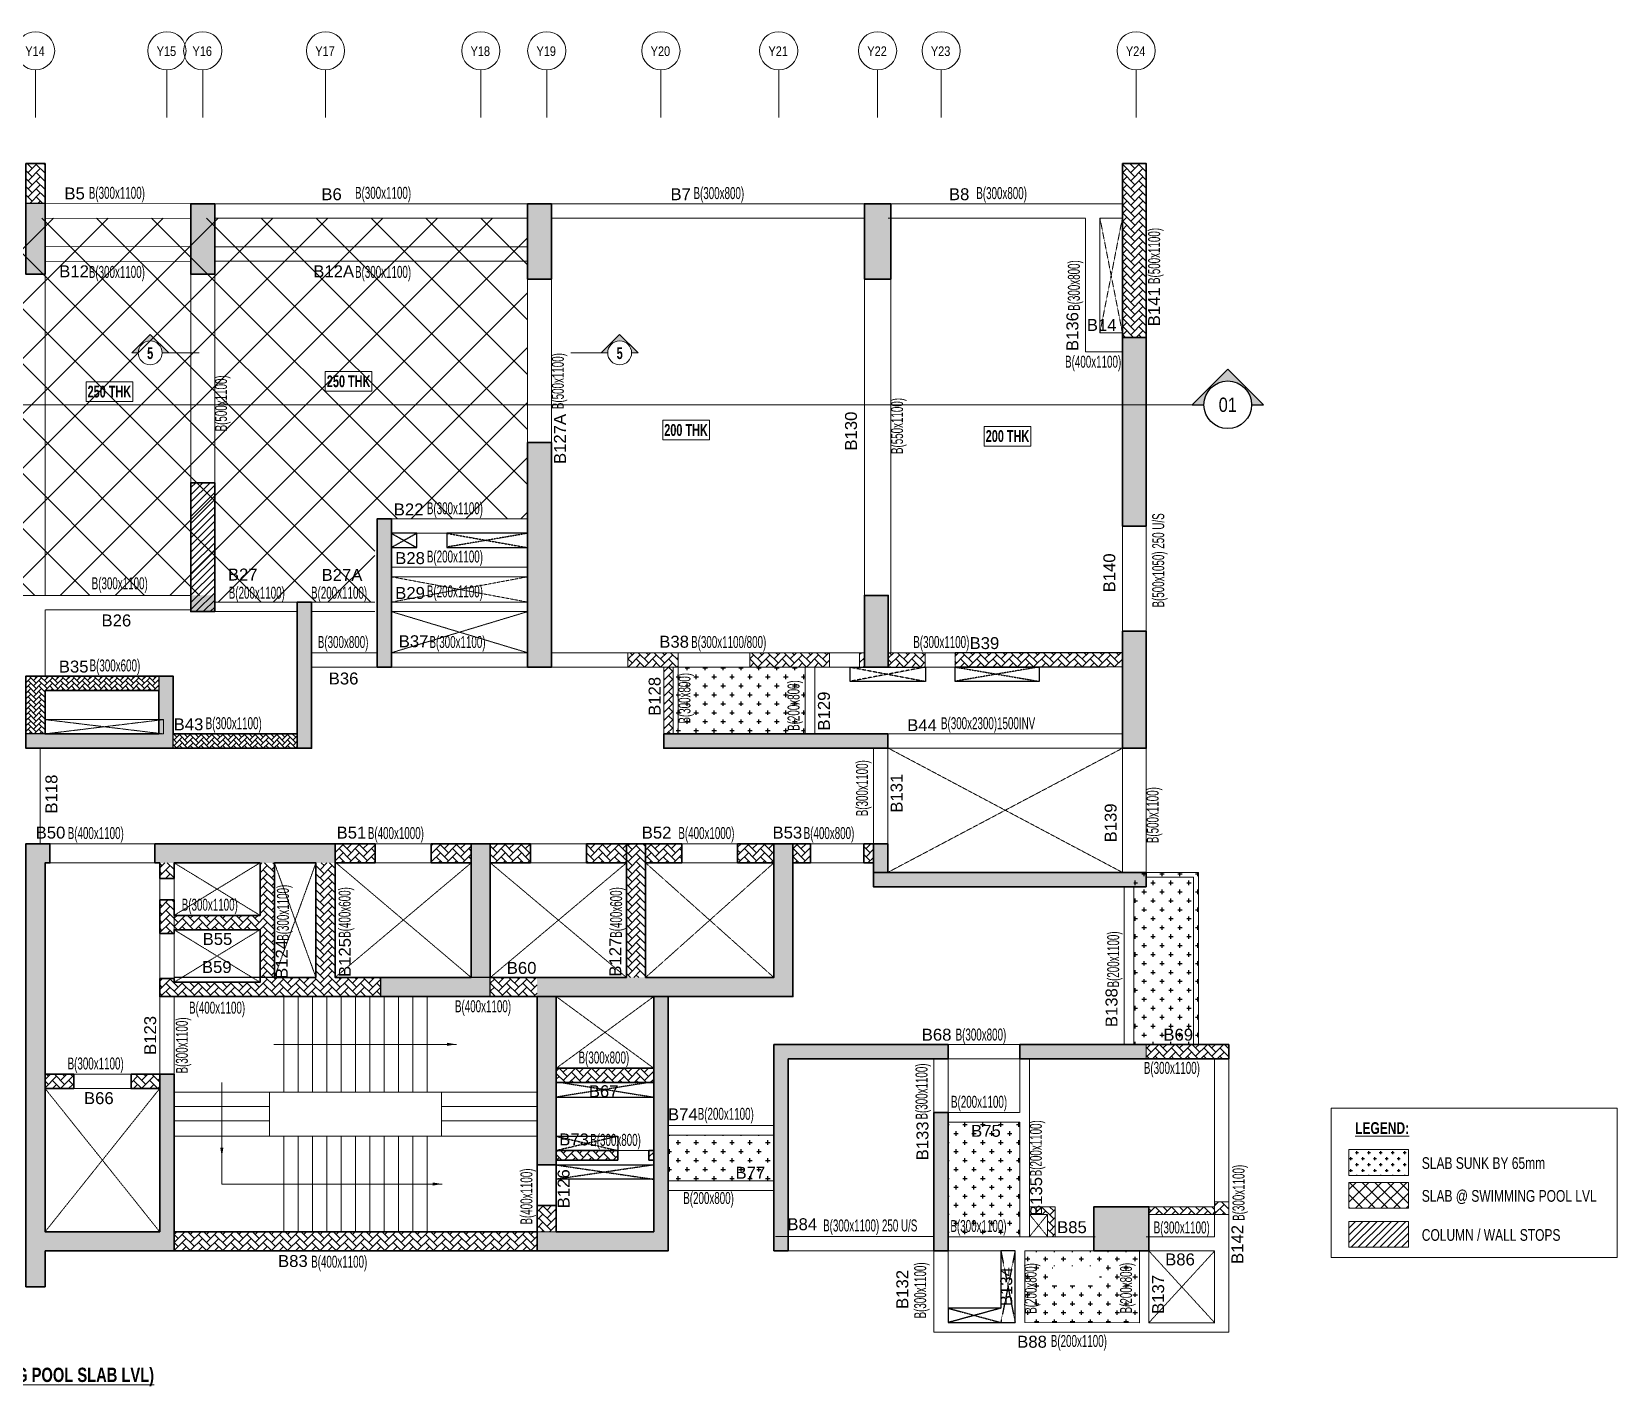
# Model space of a CAD drawing. Header units: millimetres. Extents: x 3162 to 70697, y 4008 to 33341.
# Drawn here: x 37508 to 70697, y 4978 to 33341 of the extents above; entities that cross this region are included whole.
import ezdxf
from ezdxf.enums import TextEntityAlignment as Align

# ---------------------------------------------------------------- set-up
doc = ezdxf.new("R2010")
doc.units = ezdxf.units.MM
for name, pattern in [('ACAD_ISO04W100', [30, 24, -3, 0, -3]), ('Grid Line', [2222.5, 1270, -317.5, 317.5, -317.5]), ('HIDDEN', [0.375, 0.25, -0.125])]:
    doc.linetypes.add(name, pattern=pattern)
for name, color, linetype, lineweight in [('A-ANNO-DIMS', 8, 'Continuous', 15), ('A-ANNO-TAGS-SECT', 4, 'ACAD_ISO04W100', 25), ('A-DETL-MISC', 35, 'Continuous', 15), ('A-FLOR-IDEN', 11, 'Continuous', 9), ('A-GRIDS', 8, 'Continuous', 9), ('A-HIDD-ABVE', 8, 'HIDDEN', 20), ('G-ANNO-SYMB', 1, 'Continuous', 9), ('G-ANNO-TEXT', 231, 'Continuous', 9), ('S-BEAM', 7, 'Continuous', 18), ('S-BEAM-IDEN', 2, 'Continuous', 9), ('S-COL HATCH', 9, 'Continuous', 0), ('S-COLS', 5, 'Continuous', 35), ('S-GRIDS', 8, 'Continuous', 9), ('S-WALL', 4, 'Continuous', 18)]:
    doc.layers.add(name, color=color, linetype=linetype, lineweight=lineweight)
for name, color, linetype in [('Beam Nos', 7, 'Continuous'), ('CUTOUT', 4, 'Continuous'), ('SECTION LINE', 4, 'Continuous'), ('SUNK SLAB', 8, 'Continuous')]:
    doc.layers.add(name, color=color, linetype=linetype)
doc.styles.add('Arial Narrow', font='ARIALN.TTF', dxfattribs={"height": 400})
doc.styles.add('Dim.s & Anno.(Misc.)', font='ARIALN.TTF')
doc.styles.add('SC-BBS1', font='SansSerif')
doc.styles.add('Swis721 LtCn BT', font='swisscl.ttf', dxfattribs={"width": 0.9, "height": 233.355162})
doc.styles.add('Swis721 LtCn BT_2', font='swisscl.ttf', dxfattribs={"height": 244.992296})
doc.styles.add('Swis721 LtCn BT_B', font='', dxfattribs={"width": 0.9, "height": 246.918336})
doc.styles.get('Swis721 LtCn BT_B').set_extended_font_data('Swis721 LtCn BT', bold=True)
doc.dimstyles.new('A-GFC-100', dxfattribs={"dimscale": 100, "dimtxt": 1.75, "dimasz": 1.5, "dimexe": 1.5, "dimexo": 0, "dimgap": 1, "dimtad": 1, "dimdsep": 46, "dimtxsty": 'Dim.s & Anno.(Misc.)', "dimblk": 'ARCHTICK', "dimcen": 0, "dimdle": 1.5, "dimclrd": 256, "dimclre": 8, "dimclrt": 6, "dimazin": 2, "dimtfac": 1, "dimtix": 1, "dimtmove": 2, "dimatfit": 3, "dimfxl": 1, "dimtolj": 1, "dimlwd": -1, "dimlwe": 9, "dimarcsym": 0})
pattern_1 = [(45, (-31786783.6, 20742622.35), (0, 169.7056275), [360, -120]), (135, (-31786698.75, 20742707.2), (1e-14, 169.7056275), [360, -120])]
pattern_2 = [(45, (-31786783.6, 20742622.35), (0, 113.13708499), [240, -80]), (135, (-31786727.03, 20742678.92), (9e-15, 113.13708499), [240, -80])]
pattern_3 = [(0, (-31346441.68, 21124269.67), (187.5, 187.5), [93.75, -281.25]), (90, (-31346394.8, 21124222.8), (-187.5, 187.5), [93.75, -281.25])]
pattern_4 = [(45, (-31603274.1, 20759694.15), (0, 169.7056275), [360, -120]), (135, (-31603189.25, 20759779), (1e-14, 169.7056275), [360, -120])]

# ---------------------------------------------------------------- blocks, each defined once
blk = doc.blocks.new('_ARCHTICK')
at = {"color": 0, "linetype": 'ByBlock', "const_width": 0.15}
blk.add_lwpolyline([(-0.5, -0.5), (0.5, 0.5)], dxfattribs=at)
blk = doc.blocks.new('Detail View - M_Section Head - Structural Type 1-785420-STILT FLOOR FRAMING PLAN')
at = {"layer": 'G-ANNO-SYMB'}
h = blk.add_hatch(color=9, dxfattribs=at)
edge = h.paths.add_edge_path(flags=0)
edge.add_line((-8.5, 0), (-9.86, 0))
edge.add_line((-9.86, 0), (-5.99, 3.87))
edge.add_line((-5.99, 3.87), (-2.12, 0))
edge.add_line((-2.12, 0), (-3.5, 0))
edge.add_arc((-6, 0), 2.5, 360, 540)
for p, q in [((-5.99, 3.87), (-9.86, 0)), ((-5.99, 3.87), (-2.12, 0)), ((-8.5, 0), (-9.86, 0)), ((-3.5, 0), (-2.12, 0))]:
    blk.add_line(p, q, dxfattribs=at)
at = {"layer": 'G-ANNO-SYMB', "color": 5}
for p, q in [((-5.99, 3.87), (-9.86, 0)), ((-2.12, 0), (-5.99, 3.87)), ((-9.86, 0), (-8.5, 0)), ((-3.5, 0), (4.24, 0)), ((-3.5, 0), (-2.12, 0))]:
    blk.add_line(p, q, dxfattribs=at)
at = {"layer": 'G-ANNO-SYMB'}
blk.add_arc((-6, 0), 2.5, 360, 180, dxfattribs=at)
at = {"layer": 'G-ANNO-SYMB', "color": 5}
for start, end in [(360, 180), (180, 360)]:
    blk.add_arc((-6, 0), 2.5, start, end, dxfattribs=at)
blk = doc.blocks.new('*U11')
blk.add_hatch(color=256).paths.add_polyline_path([(5, 0), (7.5, 0), (0, 7.5), (-7.5, 0), (-5, 0, -0.414214), (0, 5, -0.414214)])
at = {"lineweight": 20, "ltscale": 50}
blk.add_line((-5, 0), (-397.5, 0), dxfattribs=at)
at = {"linetype": 'Continuous'}
blk.add_lwpolyline([(5, 0), (7.5, 0), (0, 7.5), (-7.5, 0), (-5, 0)], dxfattribs=at)
blk.add_circle((0, 0), 5, dxfattribs=at)
at = {"color": 7, "style": 'Dim.s & Anno.(Misc.)'}
blk.add_attdef('SECTION-LETTER', text='', height=3, dxfattribs=at).set_placement((0, 0), align=Align.MIDDLE_CENTER)
blk = doc.blocks.new('Grid - Type 1 Structural-6743905-11TH FLOOR LVL')
at = {"layer": 'A-GRIDS'}
blk.add_circle((0, 0), 4, dxfattribs=at)
blk = doc.blocks.new('A$Cf2260b48')
at = {"layer": 'S-GRIDS', "linetype": 'Grid Line'}
for p, q in [((22055, 18003), (22055, 19003)), ((24805, 18003), (24805, 19003)), ((25555, 18003), (25555, 19003)), ((28125, 18003), (28125, 19003)), ((31375, 18003), (31375, 19003)), ((32755, 18003), (32755, 19003)), ((35145, 18003), (35145, 19003)), ((37610, 18003), (37610, 19003)), ((39680, 18003), (39680, 19003)), ((41010, 18003), (41010, 19003)), ((45092, 18003), (45092, 19003))]:
    blk.add_line(p, q, dxfattribs=at)
at = {"layer": 'A-GRIDS', "xscale": 99.99999999999991, "yscale": 99.99999999999991, "zscale": 99.99999999999991}
for p in [(22055, 19403), (24805, 19403), (25555, 19403), (28125, 19403), (31375, 19403), (32755, 19403), (35145, 19403), (37610, 19403), (39680, 19403), (41010, 19403), (45092, 19403)]:
    blk.add_blockref('Grid - Type 1 Structural-6743905-11TH FLOOR LVL', p, dxfattribs=at)
at = {"layer": 'A-GRIDS', "lineweight": 18, "char_height": 200, "width": 513.08, "attachment_point": 1, "style": 'Arial Narrow'}
for s, insert in [('Y14', (21840, 19495)), ('Y15', (24590, 19495)), ('Y16', (25340, 19495)), ('Y17', (27910, 19495)), ('Y18', (31160, 19495)), ('Y19', (32540, 19495)), ('Y20', (34930, 19495)), ('Y21', (37395, 19495)), ('Y22', (39465, 19495)), ('Y23', (40795, 19495)), ('Y24', (44877, 19495))]:
    blk.add_mtext(s, dxfattribs=dict(at, insert=insert))
blk = doc.blocks.new('A$Cfa8a0a46')
at = {"layer": 'CUTOUT', "color": 8, "linetype": 'HIDDEN'}
for p, q in [((34180, 3100), (34710, 2800)), ((34710, 3100), (34180, 2800)), ((35340, 3100), (37030, 2800)), ((37030, 3100), (35340, 2811)), ((43780, 300), (45360, 0)), ((43780, 300), (45360, 0)), ((45360, 300), (43780, 0)), ((47725, 300), (45970, 1)), ((45980, 300), (47735, 1)), ((39529, -8405), (37630, -8705)), ((39529, -8405), (37630, -8705)), ((37771, -8405), (39670, -8705)), ((37771, -8405), (39670, -8705)), ((37630, -9525), (38920, -9825)), ((38920, -9525), (37630, -9825)), ((37630, -9525), (38920, -9825)), ((38920, -9525), (37630, -9825)), ((39670, -10125), (37630, -10425)), ((37630, -10125), (39670, -10425)), ((39670, -10125), (37630, -10425)), ((37630, -10125), (39670, -10425)), ((46934, -11925), (47234, -13425)), ((47234, -11925), (46934, -13425)), ((46934, -13125), (45834, -13425)), ((45834, -13125), (46934, -13425))]:
    blk.add_line(p, q, dxfattribs=at)
at = {"layer": 'CUTOUT'}
for points in [[(34710, 3100), (34180, 3100), (34180, 2800), (34710, 2800)], [(37030, 3100), (35340, 3100), (35340, 2800), (37030, 2800)], [(45360, 0), (43780, 0), (43780, 300), (45360, 300)], [(47740, 0), (45980, 0), (45980, 300), (47740, 300)], [(37630, -8705), (39670, -8705), (39670, -8405), (37630, -8405)], [(37630, -9525), (38920, -9525), (38920, -9825), (37630, -9825)], [(37630, -10125), (39670, -10125), (39670, -10425), (37630, -10425)]]:
    blk.add_lwpolyline(points, close=True, dxfattribs=at)
blk.add_lwpolyline([(47234, -11925), (46934, -11925), (46934, -13125), (45834, -13125), (45834, -13425), (47234, -13425), (47234, -11925)], dxfattribs=at)
at = {"layer": 'S-BEAM'}
blk.add_line((39669, -10125), (37630, -10125), dxfattribs=at)

msp = doc.modelspace()

# ---------------------------------------------------------------- hatches: boundary and pattern name
at = {"layer": 'S-COL HATCH'}
h = msp.add_hatch(dxfattribs=at)
h.set_pattern_fill('AR-HBONE', color=256, scale=30)
h.set_pattern_definition(pattern_1)
h.paths.add_polyline_path([(37388, 30578), (37788, 30578), (37788, 29744), (37788, 29744), (37388, 29744)])
h = msp.add_hatch(dxfattribs=at)
h.set_pattern_fill('AR-HBONE', color=256, scale=30)
h.set_pattern_definition(pattern_1)
h.paths.add_polyline_path([(60838, 30578), (60338, 30578), (60338, 26939), (60838, 26939)])
at = {"layer": 'S-COL HATCH', "transparency": 33554687}
h = msp.add_hatch(color=256, dxfattribs=at)
h.dxf.hatch_style = 1
h.paths.add_polyline_path([(37788, 29744), (37388, 29744), (37388, 28263), (37788, 28263)])
h = msp.add_hatch(color=256, dxfattribs=at)
h.dxf.hatch_style = 1
h.paths.add_polyline_path([(40838, 28263), (41338, 28263), (41338, 29738), (40838, 29738)])
h = msp.add_hatch(color=256, dxfattribs=at)
h.dxf.hatch_style = 1
h.paths.add_polyline_path([(48388, 29738), (47888, 29738), (47888, 28162), (48388, 28162)])
h = msp.add_hatch(color=256, dxfattribs=at)
h.dxf.hatch_style = 1
h.paths.add_polyline_path([(54938, 28162), (55488, 28162), (55488, 29738), (54938, 29738)])
at = {"layer": 'S-COL HATCH'}
h = msp.add_hatch(dxfattribs=at)
h.set_pattern_fill('ANSI37', color=256, scale=6500)
h.set_pattern_definition([(45, (-31786783.6, 20596709.8), (-574.52426, 574.52426), []), (135, (-31786783.6, 20596709.8), (-574.52426, -574.52426), [])])
h.paths.add_polyline_path([(47888, 29438), (20688, 29438), (20688, 23138), (23888, 23138), (23888, 21398), (27238, 21398), (27238, 21538), (41338, 21538), (41330, 21398), (44688, 21398), (44688, 23138), (47889, 23138)])
at = {"layer": 'S-COL HATCH', "transparency": 33554687}
h = msp.add_hatch(color=256, dxfattribs=at)
h.dxf.hatch_style = 1
h.paths.add_polyline_path([(60338, 26939), (60838, 26939), (60838, 22988), (60338, 22988)])
h = msp.add_hatch(color=256, dxfattribs=at)
h.dxf.hatch_style = 1
h.paths.add_polyline_path([(47888, 24738), (48388, 24738), (48388, 20038), (47888, 20038)])
h = msp.add_hatch(color=256, dxfattribs=at)
h.dxf.hatch_style = 1
h.paths.add_polyline_path([(45038, 23138), (44738, 23138), (44738, 20038), (45038, 20038)])
h = msp.add_hatch(color=256, dxfattribs=at)
h.dxf.hatch_style = 1
h.paths.add_polyline_path([(41338, 21538), (40838, 21538), (40838, 21198), (41338, 21198)])
h = msp.add_hatch(color=256, dxfattribs=at)
h.dxf.hatch_style = 1
h.paths.add_polyline_path([(43068, 21398), (43368, 21398), (43368, 18338), (43068, 18338), (43068, 18638)])
h = msp.add_hatch(color=256, dxfattribs=at)
h.dxf.hatch_style = 1
h.paths.add_polyline_path([(54938, 21538), (54938, 21527), (54938, 21538), (55438, 21538), (55438, 20038), (54938, 20038)])
h = msp.add_hatch(color=256, dxfattribs=at)
h.dxf.hatch_style = 1
h.paths.add_polyline_path([(60838, 20788), (60338, 20788), (60338, 18338), (60838, 18338)])
at = {"layer": 'S-COL HATCH'}
h = msp.add_hatch(dxfattribs=at)
h.set_pattern_fill('AR-HBONE', color=256, scale=30)
h.set_pattern_definition(pattern_1)
h.paths.add_polyline_path([(49988, 20338), (49988, 20038), (51038, 20038), (51038, 20338)])
h = msp.add_hatch(dxfattribs=at)
h.set_pattern_fill('AR-HBONE', color=256, scale=30)
h.set_pattern_definition(pattern_1)
h.paths.add_polyline_path([(52538, 20338), (54208, 20338), (54208, 20038), (52538, 20038)])
h = msp.add_hatch(dxfattribs=at)
h.set_pattern_fill('AR-HBONE', color=256, scale=30)
h.set_pattern_definition(pattern_1)
h.paths.add_polyline_path([(54838, 20338), (54938, 20338), (54938, 20038), (54838, 20038)])
h = msp.add_hatch(dxfattribs=at)
h.set_pattern_fill('AR-HBONE', color=256, scale=30)
h.set_pattern_definition(pattern_1)
h.paths.add_polyline_path([(55438, 20337), (56209, 20337), (56209, 20037), (55658, 20037), (55658, 20038), (55438, 20038)])
h = msp.add_hatch(dxfattribs=at)
h.set_pattern_fill('AR-HBONE', color=256, scale=30)
h.set_pattern_definition(pattern_1)
h.paths.add_polyline_path([(56829, 20337), (60337, 20337), (60337, 20039), (56829, 20039)])
h = msp.add_hatch(dxfattribs=at)
h.set_pattern_fill('AR-HBONE', color=256, scale=30)
h.set_pattern_definition(pattern_1)
h.paths.add_polyline_path([(50738, 20038), (50938, 20038), (50938, 18638), (50738, 18638)])
h = msp.add_hatch(dxfattribs=at)
h.set_pattern_fill('AR-HBONE', color=256, scale=20)
h.set_pattern_definition(pattern_2)
h.paths.add_polyline_path([(37788, 19548), (37788, 18638), (37788, 18638), (37788, 18638), (37388, 18638), (37388, 19848), (40168, 19848), (40168, 19548), (40168, 19548)])
at = {"layer": 'S-COL HATCH', "transparency": 33554687}
h = msp.add_hatch(color=256, dxfattribs=at)
h.dxf.hatch_style = 1
h.paths.add_polyline_path([(40468, 19848), (40168, 19848), (40168, 18638), (37388, 18638), (37388, 18338), (40468, 18338)])
at = {"layer": 'S-COL HATCH'}
h = msp.add_hatch(dxfattribs=at)
h.set_pattern_fill('AR-HBONE', color=256, scale=20)
h.set_pattern_definition(pattern_2)
h.paths.add_polyline_path([(40468, 18638), (40468, 18338), (43068, 18338), (43068, 18638)])
at = {"layer": 'S-COL HATCH', "transparency": 33554687}
h = msp.add_hatch(color=256, dxfattribs=at)
h.dxf.hatch_style = 1
h.paths.add_polyline_path([(50738, 18638), (50938, 18638), (55128, 18638), (55128, 18338), (50738, 18338)])
h.paths.add_polyline_path([(55128, 18638), (55428, 18638), (55428, 18338), (55128, 18338)])
h = msp.add_hatch(color=256, dxfattribs=at)
h.dxf.hatch_style = 1
h.paths.add_polyline_path([(40188, 11513), (40488, 11513), (40488, 8213), (40488, 7813), (37788, 7813), (37788, 7063), (37388, 7063), (37388, 8213), (37388, 8213), (37388, 16338), (37888, 16338), (37888, 15938), (37788, 15938), (37788, 8213), (37788, 8213), (40188, 8213), (40188, 8213)])
h = msp.add_hatch(color=256, dxfattribs=at)
h.dxf.hatch_style = 1
h.paths.add_polyline_path([(43858, 16338), (40088, 16338), (40088, 15938), (43858, 15938)])
at = {"layer": 'S-COL HATCH'}
h = msp.add_hatch(dxfattribs=at)
h.set_pattern_fill('AR-HBONE', color=256, scale=30)
h.set_pattern_definition(pattern_4)
h.paths.add_polyline_path([(43858, 15938), (43858, 16338), (44698, 16338), (44698, 15938), (44368, 15938)])
h = msp.add_hatch(dxfattribs=at)
h.set_pattern_fill('AR-HBONE', color=256, scale=30)
h.set_pattern_definition(pattern_4)
h.paths.add_polyline_path([(45868, 15938), (45868, 16338), (46708, 16338), (46708, 15938)])
at = {"layer": 'S-COL HATCH', "transparency": 33554687}
h = msp.add_hatch(color=256, dxfattribs=at)
h.dxf.hatch_style = 1
h.paths.add_polyline_path([(47108, 16338), (46708, 16338), (46708, 13538), (47108, 13538)])
at = {"layer": 'S-COL HATCH'}
h = msp.add_hatch(dxfattribs=at)
h.set_pattern_fill('AR-HBONE', color=256, scale=30)
h.set_pattern_definition(pattern_4)
h.paths.add_polyline_path([(47108, 15938), (47108, 16338), (47948, 16338), (47948, 15938)])
at = {"layer": 'S-COL HATCH', "transparency": 33554687}
h = msp.add_hatch(color=256, dxfattribs=at)
h.dxf.hatch_style = 1
h.paths.add_polyline_path([(48088, 13138), (48088, 13538), (53043, 13538), (53043, 16338), (53443, 16338), (53443, 13138)])
at = {"layer": 'S-COL HATCH'}
h = msp.add_hatch(dxfattribs=at)
h.set_pattern_fill('AR-HBONE', color=256, scale=30)
h.set_pattern_definition(pattern_4)
h.paths.add_polyline_path([(49118, 16338), (49958, 16338), (49958, 15938), (49118, 15938)])
h = msp.add_hatch(dxfattribs=at)
h.set_pattern_fill('AR-HBONE', color=256, scale=30)
h.set_pattern_definition(pattern_1)
h.paths.add_polyline_path([(50358, 13538), (49958, 13538), (49958, 16338), (50358, 16338)])
h = msp.add_hatch(dxfattribs=at)
h.set_pattern_fill('AR-HBONE', color=256, scale=30)
h.set_pattern_definition(pattern_4)
h.paths.add_polyline_path([(50358, 16338), (51115, 16338), (51115, 15938), (50358, 15938)])
h = msp.add_hatch(dxfattribs=at)
h.set_pattern_fill('AR-HBONE', color=256, scale=30)
h.set_pattern_definition(pattern_4)
h.paths.add_polyline_path([(52285, 15938), (52285, 16338), (53043, 16338), (53043, 15938)])
h = msp.add_hatch(dxfattribs=at)
h.set_pattern_fill('AR-HBONE', color=256, scale=30)
h.set_pattern_definition(pattern_4)
h.paths.add_polyline_path([(53443, 15938), (53443, 16338), (53808, 16338), (53808, 15938), (53719, 15938)])
h = msp.add_hatch(dxfattribs=at)
h.set_pattern_fill('AR-HBONE', color=256, scale=30)
h.set_pattern_definition(pattern_4)
h.paths.add_polyline_path([(54928, 15938), (54928, 16338), (55128, 16338), (55128, 15938)])
at = {"layer": 'S-COL HATCH', "transparency": 33554687}
h = msp.add_hatch(color=256, dxfattribs=at)
h.dxf.hatch_style = 1
h.paths.add_polyline_path([(55428, 16338), (55128, 16338), (55128, 15738), (55428, 15738)])
at = {"layer": 'S-COL HATCH'}
h = msp.add_hatch(dxfattribs=at)
h.set_pattern_fill('AR-HBONE', color=256, scale=30)
h.set_pattern_definition(pattern_1)
h.paths.add_polyline_path([(42588, 15938), (42288, 15938), (42288, 14838), (40488, 14838), (40488, 15163), (40188, 15163), (40188, 14460), (40488, 14460), (40488, 14538), (42288, 14538), (42288, 13438), (40488, 13438), (40488, 13515), (40188, 13515), (40188, 13138), (44808, 13138), (44808, 13538), (42588, 13538)])
h = msp.add_hatch(dxfattribs=at)
h.set_pattern_fill('AR-HBONE', color=256, scale=30)
h.set_pattern_definition(pattern_1)
h.paths.add_polyline_path([(40488, 15938), (40188, 15938), (40188, 15613), (40488, 15613)])
h = msp.add_hatch(dxfattribs=at)
h.set_pattern_fill('AR-HBONE', color=256, scale=30)
h.set_pattern_definition(pattern_1)
h.paths.add_polyline_path([(43858, 13538), (43458, 13538), (43458, 15938), (43858, 15938)])
at = {"layer": 'S-COL HATCH', "transparency": 33554687}
h = msp.add_hatch(color=256, dxfattribs=at)
h.dxf.hatch_style = 1
h.paths.add_polyline_path([(55128, 15738), (55128, 15438), (60838, 15438), (60838, 15738)])
h = msp.add_hatch(color=256, dxfattribs=at)
h.dxf.hatch_style = 1
h.paths.add_polyline_path([(47108, 13538), (44808, 13538), (44808, 13138), (47108, 13138)])
at = {"layer": 'S-COL HATCH'}
h = msp.add_hatch(dxfattribs=at)
h.set_pattern_fill('AR-HBONE', color=256, scale=30)
h.set_pattern_definition(pattern_1)
h.paths.add_polyline_path([(47108, 13538), (48088, 13538), (48088, 13138), (47108, 13138)])
at = {"layer": 'S-COL HATCH', "transparency": 33554687}
h = msp.add_hatch(color=256, dxfattribs=at)
h.dxf.hatch_style = 1
h.paths.add_polyline_path([(48088, 13138), (48488, 13138), (48488, 13138), (48488, 11638), (48488, 11638), (48488, 11338), (48488, 9613), (48088, 9613)])
h = msp.add_hatch(color=256, dxfattribs=at)
h.dxf.hatch_style = 1
h.paths.add_polyline_path([(50528, 13138), (50828, 13138), (50828, 7813), (50528, 7813), (48088, 7813), (48088, 8213), (50528, 8213), (50528, 9913), (50528, 9913), (50528, 9913)])
h = msp.add_hatch(color=256, dxfattribs=at)
h.dxf.hatch_style = 1
h.paths.add_polyline_path([(53043, 12138), (56693, 12138), (56693, 11838), (53343, 11838), (53343, 7813), (53043, 7813)])
h = msp.add_hatch(color=256, dxfattribs=at)
h.dxf.hatch_style = 1
h.paths.add_polyline_path([(58193, 12138), (60838, 12138), (60838, 11838), (58193, 11838)])
at = {"layer": 'S-COL HATCH'}
h = msp.add_hatch(dxfattribs=at)
h.set_pattern_fill('AR-HBONE', color=256, scale=30)
h.set_pattern_definition(pattern_1)
h.paths.add_polyline_path([(62568, 11838), (62568, 12138), (60838, 12138), (60838, 11838)])
h = msp.add_hatch(dxfattribs=at)
h.set_pattern_fill('AR-HBONE', color=256, scale=30)
h.set_pattern_definition(pattern_1)
h.paths.add_polyline_path([(48488, 11338), (50528, 11338), (50528, 11638), (48488, 11638)])
h = msp.add_hatch(dxfattribs=at)
h.set_pattern_fill('AR-HBONE', color=256, scale=30)
h.set_pattern_definition([(45, (-31786783.6, 20690693.35), (0, 169.7056275), [360, -120]), (135, (-31786698.75, 20690778.2), (1e-14, 169.7056275), [360, -120])])
h.paths.add_polyline_path([(40188, 11213), (40188, 11513), (39588, 11513), (39588, 11213)])
h.paths.add_polyline_path([(38388, 11213), (38388, 11513), (37788, 11513), (37788, 11213)])
at = {"layer": 'S-COL HATCH', "transparency": 33554687}
h = msp.add_hatch(color=256, dxfattribs=at)
h.dxf.hatch_style = 1
h.paths.add_polyline_path([(56393, 10710), (56693, 10710), (56693, 7813), (56393, 7813)])
at = {"layer": 'S-COL HATCH'}
h = msp.add_hatch(dxfattribs=at)
h.set_pattern_fill('AR-HBONE', color=256, scale=30)
h.set_pattern_definition(pattern_1)
h.paths.add_polyline_path([(49778, 9913), (49778, 9713), (48488, 9713), (48488, 9913)])
h = msp.add_hatch(dxfattribs=at)
h.set_pattern_fill('AR-HBONE', color=256, scale=30)
h.set_pattern_definition(pattern_1)
h.paths.add_polyline_path([(50428, 9913), (50528, 9913), (50528, 9713), (50428, 9713)])
h = msp.add_hatch(dxfattribs=at)
h.set_pattern_fill('AR-HBONE', color=256, scale=30)
h.set_pattern_definition(pattern_1)
h.paths.add_polyline_path([(48088, 8763), (48488, 8763), (48488, 8213), (48088, 8213)])
h = msp.add_hatch(dxfattribs=at)
h.set_pattern_fill('AR-HBONE', color=256, scale=30)
h.set_pattern_definition([(45, (-31786783.6, 20642904.35), (0, 169.7056275), [360, -120]), (135, (-31786698.75, 20642989.2), (1e-14, 169.7056275), [360, -120])])
h.paths.add_polyline_path([(58393, 8738), (58393, 8578), (58773, 8578), (58773, 8110), (58933, 8110), (58933, 8738)])
h.paths.add_polyline_path([(62268, 8738), (60893, 8738), (60893, 8578), (62268, 8578)])
at = {"layer": 'S-COL HATCH', "transparency": 33554687}
h = msp.add_hatch(color=256, dxfattribs=at)
h.dxf.hatch_style = 1
h.paths.add_polyline_path([(59743, 7813), (60893, 7813), (60893, 8737), (59743, 8737)])
at = {"layer": 'S-COL HATCH'}
h = msp.add_hatch(dxfattribs=at)
h.set_pattern_fill('AR-HBONE', color=256, scale=30)
h.set_pattern_definition([(45, (-31786783.61, 20596709.8), (0, 169.7056275), [360, -120]), (135, (-31786698.76, 20596794.66), (1e-14, 169.7056275), [360, -120])])
h.paths.add_polyline_path([(62268, 8578), (62268, 8838), (62568, 8838), (62568, 8578)])
h = msp.add_hatch(dxfattribs=at)
h.set_pattern_fill('AR-HBONE', color=256, scale=30)
h.set_pattern_definition(pattern_1)
h.paths.add_polyline_path([(48088, 8213), (40488, 8213), (40488, 7813), (48088, 7813)])
at = {"layer": 'SUNK SLAB'}
h = msp.add_hatch(dxfattribs=at)
h.set_pattern_fill('ANSI31', color=8, scale=850, style=0)
h.set_pattern_definition([(45, (-31786783.61, 20596709.8), (-75.1300955, 75.1300955), [])])
h.paths.add_polyline_path([(40838, 21198), (41338, 21198), (41338, 23898), (40838, 23898)])
h = msp.add_hatch(dxfattribs=at)
h.set_pattern_fill('CROSS', color=8, scale=750, style=0)
h.set_pattern_definition(pattern_3)
h.paths.add_polyline_path([(53698, 20038), (53698, 18638), (50938, 18638), (50938, 20038)])
h.paths.add_polyline_path([(53272, 18640), (53272, 19913), (53799, 19913), (53799, 18640)], flags=9)
h = msp.add_hatch(dxfattribs=at)
h.set_pattern_fill('CROSS', color=8, scale=750, style=0)
h.set_pattern_definition(pattern_3)
h.paths.add_polyline_path([(60578, 15738), (61928, 15738), (61928, 12138), (60578, 12138)])
h = msp.add_hatch(dxfattribs=at)
h.set_pattern_fill('CROSS', color=8, scale=750, style=0)
h.set_pattern_definition([(0, (-31346441.68, 21124269.65), (187.5, 187.5), [93.75, -281.25]), (90, (-31346394.8, 21124222.78), (-187.5, 187.5), [93.75, -281.25])])
h.paths.add_polyline_path([(56693, 10510), (58193, 10510), (58193, 8110), (56693, 8110)])
h.paths.add_polyline_path([(58072, 8068), (56674, 8068), (56674, 8595), (58072, 8595)], flags=9)
h = msp.add_hatch(dxfattribs=at)
h.set_pattern_fill('CROSS', color=8, scale=750, style=0)
h.set_pattern_definition(pattern_3)
h.paths.add_polyline_path([(50828, 9278), (50828, 10238), (53043, 10238), (53043, 9278)])
h = msp.add_hatch(dxfattribs=at)
h.set_pattern_fill('CROSS', color=8, scale=500, style=0)
h.set_pattern_definition([(0, (-23159.29, 23746.32), (125, 125), [62.5, -187.5]), (90, (-23128.04, 23715.07), (-125, 125), [62.5, -187.5])])
h.paths.add_polyline_path([(66327, 9935), (66327, 9394), (65077, 9394), (65077, 9935)], flags=0)
h = msp.add_hatch(dxfattribs=at)
h.set_pattern_fill('ANSI37', color=8, scale=1500, style=0)
h.set_pattern_definition([(45, (-31293523.44, 20690460.35), (-132.5825215, 132.5825215), []), (135, (-31293523.44, 20690460.35), (-132.5825215, -132.5825215), [])])
h.paths.add_polyline_path([(66327, 9248), (66327, 8706), (65077, 8706), (65077, 9248)], flags=0)
h = msp.add_hatch(dxfattribs=at)
h.set_pattern_fill('ANSI31', color=8, scale=850, style=0)
h.set_pattern_definition([(45, (-31293523.44, 20973443.19), (-75.1300955, 75.1300955), [])])
h.paths.add_polyline_path([(66327, 8430), (66327, 7888), (65077, 7888), (65077, 8430)], flags=0)
h = msp.add_hatch(dxfattribs=at)
h.set_pattern_fill('CROSS', color=8, scale=750, style=0)
h.set_pattern_definition(pattern_3)
h.paths.add_polyline_path([(60693, 6310), (60693, 7811), (58293, 7813), (58293, 6312)])
h.paths.add_polyline_path([(58882, 7084), (58882, 7496), (59859, 7496), (59859, 7084)], flags=0)
h.paths.add_polyline_path([(60680, 6441), (60680, 7715), (60153, 7715), (60153, 6441)], flags=24)
h.paths.add_polyline_path([(58685, 6435), (58685, 7708), (58158, 7708), (58158, 6435)], flags=9)
h.paths.add_polyline_path([(58836, 7031), (59886, 7031), (59886, 7549), (58836, 7549)], flags=24)

# ---------------------------------------------------------------- linework, layer by layer
at = {"layer": 'A-ANNO-DIMS', "ltscale": 500, "elevation": 0}
msp.add_lwpolyline([(42278, 9213), (41488, 9213), (41488, 9778)], dxfattribs=at)
at = {"layer": 'A-DETL-MISC'}
for p, q in [((42788, 13138), (42788, 11138)), ((43088, 13138), (43088, 11138)), ((43388, 13138), (43388, 11138)), ((43688, 13138), (43688, 11138)), ((43988, 13138), (43988, 11138)), ((44288, 13138), (44288, 11138)), ((44588, 13138), (44588, 11138)), ((44888, 13138), (44888, 11138)), ((45188, 13138), (45188, 11138)), ((45488, 13138), (45488, 11138)), ((45788, 13138), (45788, 11138)), ((42788, 8213), (42788, 10213)), ((43088, 8213), (43088, 10213)), ((43388, 8213), (43388, 10213)), ((43688, 8213), (43688, 10213)), ((43988, 8213), (43988, 10213)), ((44288, 8213), (44288, 10213)), ((44588, 8213), (44588, 10213)), ((44888, 8213), (44888, 10213)), ((45188, 8213), (45188, 10213)), ((45488, 8213), (45488, 10213)), ((45788, 8213), (45788, 10213))]:
    msp.add_line(p, q, dxfattribs=at)
at = {"layer": 'A-DETL-MISC', "elevation": 0}
for points in [[(42488, 11138), (40488, 11138)], [(46088, 11138), (48088, 11138)], [(42488, 10838), (40488, 10838)], [(46088, 10838), (48088, 10838)], [(42488, 10538), (40488, 10538)], [(46088, 10538), (48088, 10538)], [(42488, 10213), (40488, 10213)], [(46088, 10213), (48088, 10213)]]:
    msp.add_lwpolyline(points, dxfattribs=at)
msp.add_lwpolyline([(42488, 11138), (42488, 10213), (46088, 10213), (46088, 11138)], close=True, dxfattribs=at)
at = {"layer": 'A-FLOR-IDEN', "color": 8, "flags": 128}
for points in [[(44631, 26223), (44631, 25811), (43654, 25811), (43654, 26223)], [(39623, 26008), (39623, 25596), (38645, 25596), (38645, 26008)], [(51693, 25204), (51693, 24792), (50716, 24792), (50716, 25204)], [(58422, 25077), (58422, 24665), (57445, 24665), (57445, 25077)]]:
    msp.add_lwpolyline(points, close=True, dxfattribs=at)
at = {"layer": 'A-HIDD-ABVE', "linetype": 'HIDDEN'}
for p, q in [((59868, 29438), (60338, 27038)), ((59868, 27038), (60338, 29438)), ((47888, 21928, 0), (45038, 21398, 0)), ((47888, 21398, 0), (45038, 21928)), ((47888, 21198, 0), (45038, 20338, 0)), ((47888, 20338, 0), (45038, 21198)), ((40268, 18938), (37788, 18638)), ((40268, 18638), (37788, 18938)), ((60338, 18338), (55428, 15738)), ((60338, 15738), (55440, 18338, 0)), ((42288, 15938), (40488, 14838)), ((42288, 14838), (40488, 15938)), ((43458, 15938), (42588, 13538)), ((43458, 13538), (42588, 15938)), ((46708, 15938), (43858, 13538)), ((46708, 13538), (43878, 15938)), ((49958, 15938), (47108, 13538)), ((49958, 13538), (47108, 15938)), ((53043, 15938), (50358, 13538)), ((53043, 13538), (50358, 15938)), ((42288, 14538), (40488, 13438)), ((42288, 13438), (40488, 14538)), ((50528, 13138, 0), (48488, 11638)), ((50528, 11638), (48488, 13138)), ((40188, 11213), (37788, 8213)), ((40188, 8213), (37788, 11213)), ((58773, 8578), (58393, 8113)), ((58773, 8113), (58393, 8578)), ((62268, 6310), (60893, 7811)), ((60893, 6310), (62268, 7811, 0))]:
    msp.add_line(p, q, dxfattribs=at)
at = {"layer": 'G-ANNO-TEXT', "color": 7, "elevation": 0}
for points in [[(64709, 10805), (70697, 10805), (70697, 7676), (64709, 7676)], [(66327, 9935), (66327, 9394), (65077, 9394), (65077, 9935)], [(66327, 9248), (66327, 8706), (65077, 8706), (65077, 9248)], [(66327, 8430), (66327, 7888), (65077, 7888), (65077, 8430)]]:
    msp.add_lwpolyline(points, close=True, dxfattribs=at)
at = {"layer": 'S-BEAM'}
for p, q in [((40838, 29738), (37788, 29744)), ((47888, 29738, 0), (41338, 29738, 0)), ((54938, 29738), (48388, 29738, 0)), ((60338, 29738), (54938, 29738)), ((40838, 29433), (37788, 29439)), ((47888, 29438, 0), (41338, 29438)), ((60338, 29438), (59868, 29438)), ((59868, 27038), (59868, 29438)), ((40838, 28838), (37788, 28844)), ((47888, 28838, 0), (41338, 28838, 0)), ((40838, 28522), (37788, 28528)), ((47888, 28538, 0), (41338, 28538)), ((47888, 24738, 0), (47888, 28226, 0)), ((60338, 27038), (59868, 27038)), ((47638, 23138, 0), (47888, 23138, 0)), ((60838, 22988), (60838, 20788)), ((47888, 22838, 0), (45038, 22838, 0)), ((47888, 22128), (45038, 22128)), ((47888, 21928), (45038, 21928)), ((27738, 21538), (40847, 21538, 0)), ((44688, 21398), (41338, 21398)), ((47888, 21398, 0), (45038, 21398, 0)), ((47888, 21198, 0), (45038, 21198)), ((47888, 20338), (45038, 20338, 0)), ((50738, 20038), (48388, 20038, 0)), ((53698, 20038), (51038, 20038)), ((53698, 20038), (53698, 18638)), ((54938, 20038), (53898, 20038)), ((55428, 16338), (55428, 18338, 0)), ((60338, 18338, 0), (55440, 18338, 0)), ((60338, 18338, 0), (60338, 15738)), ((60838, 18338), (60838, 15738)), ((40488, 13515), (40488, 15938)), ((46708, 15938), (43878, 15938)), ((49958, 15938), (47108, 15938)), ((53043, 15938), (50358, 15938)), ((61928, 12138), (61928, 15738)), ((60578, 12138), (60578, 15438)), ((40488, 13138), (40488, 11513)), ((62568, 11838), (62568, 6113)), ((39588, 11213), (38388, 11213)), ((58193, 10510), (56693, 10510)), ((58193, 10510), (58193, 8110)), ((53043, 10238), (50828, 10238)), ((50528, 9613), (48488, 9613)), ((53043, 9278), (50828, 9278)), ((53043, 9078), (50828, 9078)), ((58773, 8578), (58393, 8578)), ((58393, 8578), (58393, 8110)), ((58773, 8578), (58393, 8578)), ((59768, 8110), (56693, 8110)), ((60838, 8110), (62268, 8110)), ((56393, 7813), (53077, 7813)), ((56393, 7813), (56393, 6113)), ((56693, 7813), (56692, 6313)), ((57112, 7813), (56693, 7813)), ((58093, 7813), (57893, 7813)), ((58093, 7813), (58093, 6313)), ((60693, 7811), (58293, 7813)), ((58293, 7813), (58293, 6313)), ((60687, 7811), (62268, 7811)), ((60693, 7813), (60693, 6310)), ((60893, 7813), (60893, 6310)), ((62268, 6310), (62268, 7811)), ((58093, 6312), (56693, 6313)), ((60693, 6310), (58293, 6312)), ((62270, 6310), (60893, 6310)), ((56393, 6113), (62568, 6113))]:
    msp.add_line(p, q, dxfattribs=at)
at = {"layer": 'S-BEAM', "linetype": 'HIDDEN'}
for p, q in [((54938, 29438), (48388, 29438, 0)), ((59568, 29438), (55438, 29438)), ((59568, 26638), (59568, 29438)), ((37788, 21538), (37788, 28263)), ((40838, 23898), (40838, 28263)), ((41338, 28538), (41338, 23898)), ((48388, 28162, 0), (48388, 24738)), ((54938, 28162), (54938, 21538)), ((55488, 28162), (55488, 20337)), ((59568, 26938), (59568, 26938)), ((59568, 26638), (60338, 26638)), ((47888, 23138, 0), (45038, 23138, 0)), ((60338, 22988), (60338, 20788)), ((37788, 19848), (37788, 21238)), ((37788, 21238), (40847, 21238)), ((43077, 21198), (41347, 21198)), ((44688, 21198, 0), (43377, 21198, 0)), ((44738, 20338), (43368, 20338)), ((54938, 20338), (48388, 20338, 0)), ((60338, 20337), (55438, 20337)), ((44738, 20038), (43368, 20038)), ((47888, 20038, 0), (45038, 20038, 0)), ((50738, 20038, 0), (50738, 18638, 0)), ((51038, 20038, 0), (51038, 18638, 0)), ((53898, 20038), (53898, 18638)), ((60338, 20039), (55438, 20037)), ((60339, 18638, 0), (55428, 18638, 0)), ((37688, 18338), (37688, 16338)), ((55128, 18338), (55128, 16338)), ((40088, 16338), (37888, 16338)), ((46708, 16338), (43858, 16338)), ((49958, 16338), (47108, 16338)), ((53043, 16338), (50358, 16338)), ((55128, 16338), (53443, 16338)), ((40088, 15938), (37888, 15938)), ((40188, 13515), (40188, 15938)), ((55128, 15938), (53443, 15938)), ((60378, 12138), (60378, 15438)), ((40188, 13138), (40188, 11513)), ((58193, 12137), (56693, 12138)), ((56393, 11838), (56393, 10710)), ((56693, 11838), (56693, 10710)), ((58193, 11838), (56693, 11838)), ((58193, 11838), (58193, 10710)), ((58393, 11838), (58393, 8578)), ((62268, 11838), (62268, 8110)), ((39588, 11513), (38388, 11513)), ((58193, 10710), (56693, 10710)), ((53043, 10438), (50828, 10438)), ((50428, 9913), (49778, 9913)), ((56393, 8113), (53077, 8113)), ((57893, 7813), (57043, 7813))]:
    msp.add_line(p, q, dxfattribs=at)
at = {"layer": 'S-BEAM', "color": 5}
for p, q in [((62268, 8738), (62268, 8838)), ((62268, 8838), (62568, 8838)), ((62568, 8838), (62568, 8578)), ((62268, 8578), (62568, 8578))]:
    msp.add_line(p, q, dxfattribs=at)
at = {"layer": 'S-BEAM', "color": 5, "elevation": 0}
for points in [[(51038, 20338), (49988, 20338), (49988, 20038), (51038, 20038)], [(54208, 20338), (52538, 20338), (52538, 20038), (54208, 20038)], [(54938, 20338), (54838, 20338), (54838, 20038), (54938, 20038)], [(56209, 20338), (55438, 20338), (55438, 20037), (56209, 20037)], [(56839, 20339), (60337, 20339), (60337, 20039), (56839, 20039)], [(50938, 20038), (50738, 20038), (50738, 18638), (50938, 18638)], [(58393, 8738), (58393, 8578), (58773, 8578), (58773, 8110), (58933, 8110), (58933, 8738)]]:
    msp.add_lwpolyline(points, close=True, dxfattribs=at)
at = {"layer": 'S-BEAM', "elevation": 0}
msp.add_lwpolyline([(37788, 18638), (40268, 18638), (40268, 18938), (37788, 18938)], close=True, dxfattribs=at)
at = {"layer": 'S-BEAM', "color": 5, "elevation": 0}
msp.add_lwpolyline([(62268, 8738), (60893, 8738), (60893, 8578), (62268, 8578)], dxfattribs=at)
at = {"layer": 'S-COL HATCH'}
msp.add_line((40168, 19548), (40168, 19848), dxfattribs=at)
at = {"layer": 'S-COL HATCH', "transparency": 33554687}
msp.add_line((60838, 12138), (60838, 11838), dxfattribs=at)
at = {"layer": 'S-COL HATCH', "elevation": 0}
msp.add_lwpolyline([(48488, 8213), (48088, 8213), (48088, 8763), (48488, 8763)], close=True, dxfattribs=at)
at = {"layer": 'S-COLS'}
for p, q in [((60338, 30578), (60338, 30578)), ((60338, 26939), (60838, 26939)), ((43068, 18638), (43068, 18338)), ((55428, 18338, 0), (55428, 18638, 0)), ((44698, 16338), (43858, 16338)), ((44698, 16338), (44698, 15938)), ((45868, 15938), (45868, 16338)), ((47948, 16338), (45868, 16338)), ((47948, 16338), (47948, 15938)), ((49118, 15938), (49118, 16338)), ((49958, 16338), (49118, 16338)), ((51115, 16338), (50358, 16338)), ((51115, 16338), (51115, 15938)), ((52285, 15938), (52285, 16338)), ((53043, 16338), (52285, 16338)), ((53808, 16338), (53443, 16338)), ((53808, 16338), (53808, 15938)), ((54928, 15938), (54928, 16338)), ((54928, 16338), (55128, 16338)), ((44698, 15938), (43858, 15938)), ((46708, 15938), (45868, 15938)), ((47948, 15938), (47108, 15938)), ((49958, 15938), (49118, 15938)), ((51115, 15938), (50358, 15938)), ((52285, 15938), (53043, 15938)), ((53808, 15938), (53443, 15938)), ((54928, 15938), (55128, 15938)), ((53043, 12138), (53043, 7813)), ((53043, 12138), (56693, 12138)), ((56693, 12138), (56693, 11838)), ((56693, 11838), (53343, 11838)), ((53343, 11838), (53343, 7813)), ((40188, 11513), (40188, 8213)), ((40488, 11513), (40488, 8213)), ((48488, 9613), (48088, 9613)), ((48488, 8763), (48088, 8763)), ((40488, 8213), (40488, 7813)), ((53043, 7813), (53343, 7813))]:
    msp.add_line(p, q, dxfattribs=at)
at = {"layer": 'S-COLS', "elevation": 0}
for points in [[(37788, 30578), (37388, 30578), (37388, 28263), (37788, 28263)], [(60338, 30578), (60338, 22988), (60838, 22988), (60838, 30578)], [(41338, 28263), (40838, 28263), (40838, 29738), (41338, 29738)], [(48388, 29738), (47888, 29738), (47888, 28162), (48388, 28162)], [(55488, 29738), (54938, 29738), (54938, 28162), (55488, 28162)], [(47888, 24738), (48388, 24738), (48388, 20038), (47888, 20038)], [(41338, 23898), (41338, 21198), (40838, 21198), (40838, 23898)], [(45038, 23138), (44738, 23138), (44738, 20038), (45038, 20038)], [(43368, 21398), (43368, 18338), (37388, 18338), (37388, 19848), (40468, 19848), (40468, 18638), (43068, 18638), (43068, 21398), (43368, 21398)], [(60838, 20788), (60338, 20788), (60338, 18338), (60838, 18338)], [(37788, 19548), (40168, 19548), (40168, 18638), (37788, 18638)], [(43458, 13538), (42588, 13538), (42588, 15938), (43458, 15938)], [(60838, 15438), (55128, 15438), (55128, 15738), (60838, 15738)], [(62568, 12138), (58193, 12138), (58193, 11838), (62568, 11838)], [(48488, 11638), (50528, 11638), (50528, 11338), (48488, 11338)], [(56693, 10710), (56393, 10710), (56393, 7813), (56693, 7813)], [(60893, 7813), (59743, 7813), (59743, 8737), (60893, 8737)]]:
    msp.add_lwpolyline(points, close=True, dxfattribs=at)
for points in [[(47888, 28162), (47888, 29738), (48388, 29738), (48388, 28162)], [(48388, 24738), (48388, 20038), (47888, 20038), (47888, 24738)], [(55438, 20038), (55438, 21538), (54938, 21538), (54938, 20038), (55488, 20038)], [(55428, 18338), (50738, 18338), (50738, 18638), (55428, 18638)], [(37388, 8213), (37388, 16338), (37888, 16338), (37888, 15938), (37788, 15938), (37788, 8213), (40188, 8213)], [(43858, 16338), (40088, 16338), (40088, 15938), (40188, 15938), (40188, 15613), (40488, 15613), (40488, 15938), (41388, 15938), (42288, 15938), (42288, 14838), (40488, 14838), (40488, 15163), (40188, 15163), (40188, 14460), (40488, 14460), (40488, 14538), (42288, 14538), (42288, 13438), (41388, 13438), (40488, 13438), (40488, 13515), (40188, 13515), (40188, 13138), (42288, 13138), (42288, 13138), (53443, 13138), (53443, 16338), (53043, 16338), (53043, 13538), (50358, 13538), (50358, 16338)], [(46708, 16338), (46708, 13538), (43858, 13538), (43858, 16338)], [(47108, 16338), (46708, 16338)], [(49958, 16338), (49958, 13538), (47108, 13538), (47108, 16338)], [(50358, 16338), (49958, 16338)], [(48488, 7813), (48088, 7813), (48088, 13138)], [(48488, 13138), (48488, 8213)], [(50828, 13138), (50828, 7813), (50528, 7813)], [(50528, 8213), (50528, 13138)], [(37788, 11213), (38388, 11213), (38388, 11513), (37788, 11513)], [(40188, 11213), (39588, 11213), (39588, 11513), (40488, 11513)], [(48488, 9913), (49778, 9913)], [(49778, 9713), (48488, 9713)], [(49778, 9913), (49778, 9713)], [(50428, 9713), (50428, 9913)], [(50428, 9913), (50528, 9913)], [(50528, 9713), (50428, 9713)], [(37788, 7813), (37788, 7063), (37388, 7063), (37388, 8213)], [(40488, 8213), (48088, 8213), (48088, 7813), (37788, 7813)], [(48488, 8213), (50528, 8213)], [(50528, 7813), (48488, 7813)]]:
    msp.add_lwpolyline(points, dxfattribs=at)
at = {"layer": 'S-COLS', "color": 5, "elevation": 0}
msp.add_lwpolyline([(55428, 16338), (55128, 16338), (55128, 15738), (55428, 15738)], close=True, dxfattribs=at)
at = {"layer": 'S-WALL', "color": 7}
for p, q in [((61928, 15738), (60838, 15738)), ((60838, 15638), (61828, 15638)), ((61828, 15638), (61828, 12138)), ((61928, 12138), (61928, 15738))]:
    msp.add_line(p, q, dxfattribs=at)
at = {"layer": 'SECTION LINE'}
for p, q in [((37788, 29744), (37388, 29744)), ((42588, 13538), (40488, 13538))]:
    msp.add_line(p, q, dxfattribs=at)
at = {"layer": 'SECTION LINE', "elevation": 0}
for points in [[(40468, 19848), (40168, 19848), (40168, 18638), (37388, 18638), (37388, 18338), (40468, 18338)], [(47108, 13538), (44808, 13538), (44808, 13138), (47108, 13138)]]:
    msp.add_lwpolyline(points, close=True, dxfattribs=at)

# ---------------------------------------------------------------- block references
at = {"layer": 'A-ANNO-TAGS-SECT', "xscale": 99.63369610839109, "yscale": 99.63369610839109, "zscale": 99.63369610839109}
msp.add_blockref('*U11', (62544, 25530), dxfattribs=at).add_auto_attribs({'SECTION-LETTER': '01'})
at = {"layer": 'Beam Nos'}
msp.add_blockref('A$Cfa8a0a46', (10859, 19738), dxfattribs=at)
at = {"layer": 'G-ANNO-SYMB', "extrusion": (0, 0, -1), "yscale": 99.99999999999991, "zscale": 99.99999999999991}
for p, xscale in [((-40589, 26617), -99.99999999999991), ((-49215, 26617), 99.99999999999991)]:
    msp.add_blockref('Detail View - M_Section Head - Structural Type 1-785420-STILT FLOOR FRAMING PLAN', p, dxfattribs=dict(at, xscale=xscale))
at = {"layer": 'S-WALL'}
msp.add_blockref('A$Cf2260b48', (15534, 13538), dxfattribs=at)

# ---------------------------------------------------------------- texts
at = {"layer": 'A-FLOR-IDEN', "color": 1, "char_height": 246.9, "width": 1155, "attachment_point": 2, "line_spacing_factor": 0.964267, "style": 'Swis721 LtCn BT_B'}
for s, insert in [('250 THK', (39134, 25929)), ('250 THK', (44142, 26145)), ('200 THK', (51204, 25125)), ('200 THK', (57933, 24998))]:
    msp.add_mtext(s, dxfattribs=dict(at, insert=insert))
at = {"layer": 'Beam Nos', "style": 'SC-BBS1'}
for s, p in [('B5', (38407, 29754)), ('B6', (43785, 29738, 0)), ('B7', (51093, 29738, 0)), ('B8', (56921, 29738)), ('B12', (38395, 28124)), ('B12A', (43829, 28124)), ('B14', (59905, 27001)), ('B22', (45397, 23138, 0)), ('B28', (45428, 22119, 0)), ('B27', (41926, 21775, 0)), ('B27A', (44003, 21767, 0)), ('B29', (45428, 21389, 0)), ('B26', (39281, 20814, 0)), ('B37', (45501, 20378)), ('B38', (50955, 20368)), ('B39', (57450, 20339)), ('B35', (38387, 19848)), ('B36', (44036, 19598)), ('B43', (40790, 18638)), ('B44', (56144, 18621)), ('B50', (37902, 16371)), ('B51', (44201, 16371)), ('B52', (50588, 16371)), ('B53', (53325, 16371)), ('B55', (41397, 14144)), ('B59', (41382, 13557, 0)), ('B60', (47763, 13538)), ('B68', (56449, 12140)), ('B69', (61507, 12140)), ('B67', (49480, 10957)), ('B66', (38913, 10812)), ('B74', (51137, 10472)), ('B75', (57482, 10127, 0)), ('B73', (48860, 9947)), ('B77', (52551, 9249)), ('B84', (53637, 8172, 0)), ('B85', (59282, 8110, 0)), ('B83', (42975, 7401, 0)), ('B86', (61544, 7435, 0)), ('B88', (58447, 5711))]:
    msp.add_text(s, height=250, dxfattribs=at).set_placement(p, align=Align.BOTTOM_CENTER)
for s, p in [('B141', (61200, 27581)), ('B136', (59491, 27062)), ('B127A', (48765, 24814)), ('B130', (54857, 24978)), ('B140', (60264, 22009)), ('B128', (50746, 19424)), ('B129', (54290, 19116)), ('B118', (38121, 17378, 0)), ('B131', (55811, 17396, 0)), ('B139', (60292, 16774)), ('B124', (42941, 13916)), ('B125', (44262, 13956)), ('B127', (49923, 13963)), ('B138', (60310, 12906)), ('B123', (40188, 12325)), ('B133', (56353, 10116)), ('B126', (48841, 9114)), ('B135', (58733, 8953)), ('B142', (62945, 7948)), ('B132', (55931, 7006)), ('B134', (58106, 7063)), ('B137', (61286, 6901))]:
    msp.add_text(s, height=250, rotation=90, dxfattribs=at).set_placement(p, align=Align.BOTTOM_CENTER)
at = {"layer": 'G-ANNO-SYMB', "color": 5, "char_height": 247, "width": 330, "attachment_point": 2, "line_spacing_factor": 0.964267, "style": 'Swis721 LtCn BT_B'}
for insert in [(39988, 26734), (49816, 26734)]:
    msp.add_mtext('5', dxfattribs=dict(at, insert=insert))
at = {"layer": 'G-ANNO-TEXT', "color": 7, "char_height": 244.99, "attachment_point": 1, "line_spacing_factor": 0.971848, "style": 'Swis721 LtCn BT_2'}
for s, insert, width in [('\\fSwis721 LtCn BT|b1|i0|c0|p34|;\\LLEGEND:', (65209, 10508), 1299), ('SLAB SUNK BY 65mm', (66605, 9774), 3845.24), ('SLAB @ SWIMMING POOL LVL', (66605, 9087), 3845.24), ('COLUMN / WALL STOPS', (66605, 8269), 3845.24)]:
    msp.add_mtext(s, dxfattribs=dict(at, insert=insert, width=width))
at = {"layer": 'G-ANNO-TEXT', "color": 6, "insert": (28332, 5368), "char_height": 300, "width": 22359.05, "attachment_point": 1, "line_spacing_factor": 0.971848, "style": 'Swis721 LtCn BT_2'}
msp.add_mtext('{\\fSwis721 LtCn BT|b1|i0|c0|p34;\\LSEWRI SWIMMING POOL SERVICE FLOOR LEVEL/SWIMMING POOL SLAB LVL)}', dxfattribs=at)
at = {"layer": 'S-BEAM-IDEN', "style": 'Swis721 LtCn BT', "width": 0.8}
for s, rotation, p in [('B(300x1100)', 360, (38704, 29842, 0)), ('B(300x1100)', 360, (44276, 29842, 0)), ('B(500x1100)', 90, (61127, 28058, 0)), ('B(300x800)', 90, (59448, 27496)), ('B(300x1100)', 360, (38704, 28186, 0)), ('B(300x1100)', 360, (44276, 28186, 0)), ('B(500x1100)', 90, (48646, 25438, 0)), ('B(400x1100)', 360, (59139, 26306)), ('B(500x1100)', 90, (41596, 24972)), ('B(550x1100)', 90, (55746, 24498)), ('B(500x1050) 250 U/S', 90, (61213, 21285)), ('B(300x600)', 360, (38720, 19947, 0)), ('B(300x800)', 90, (51296, 18854, 0)), ('B(200x800)', 90, (53580, 18702)), ('B(300x1100)', 360, (41150, 18737, 0)), ('B(300x2300)1500INV', 360, (56541, 18737, 0)), ('B(300x1100)', 90, (55013, 16914)), ('B(500x1100)', 90, (61096, 16350)), ('B(300x1100)', 90, (42892, 14306, 0)), ('B(400x600)', 90, (44183, 14369, 0)), ('B(400x600)', 90, (49865, 14369, 0)), ('B(200x1100)', 90, (60270, 13329)), ('B(400x1100)', 360, (40802, 12781)), ('B(400x1100)', 360, (46368, 12810)), ('B(300x1100)', 90, (40776, 11528)), ('B(300x800)', 360, (48955, 11737)), ('B(300x1100)', 90, (56259, 10564)), ('B(200x1100)', 90, (58651, 9375)), ('B(400x1100)', 90, (47988, 8365)), ('B(300x1100)', 90, (62894, 8442)), ('B(300x1100) 250 U/S', 360, (54074, 8221)), ('B(400x1100)', 360, (43358, 7462, 0)), ('B(300x1100)', 90, (56230, 6399)), ('B(200x800)', 90, (58543, 6497)), ('B(200x800)', 90, (60539, 6504))]:
    msp.add_text(s, height=250, rotation=rotation, dxfattribs=at).set_placement(p)
for s, p in [('B(300x800)', (51361, 29837, 0)), ('B(300x800)', (57280, 29837, 0)), ('B(300x1100)', (45780, 23237)), ('B(200x1100)', (45780, 22227, 0)), ('B(300x1100)', (38764, 21666)), ('B(200x1100)', (41633, 21469)), ('B(200x1100)', (43355, 21469)), ('B(200x1100)', (45780, 21497, 0)), ('B(300x800)', (43497, 20437)), ('B(300x1100)', (45834, 20437)), ('B(300x1100/800)', (51311, 20437)), ('B(300x1100)', (55961, 20437)), ('B(400x1100)', (38262, 16437)), ('B(400x1000)', (44544, 16437)), ('B(400x1000)', (51044, 16437)), ('B(400x800)', (53667, 16437)), ('B(300x1100)', (40649, 14937, 0)), ('B(300x800)', (56847, 12218)), ('B(300x1100)', (38260, 11612)), ('B(300x1100)', (60787, 11520)), ('B(200x1100)', (56751, 10810)), ('B(200x1100)', (51449, 10558)), ('B(300x800)', (49199, 10012)), ('B(200x800)', (51146, 8795)), ('B(300x1100)', (56739, 8210)), ('B(300x1100)', (60993, 8179)), ('B(200x1100)', (58840, 5802))]:
    msp.add_text(s, height=250, dxfattribs=at).set_placement(p)

# ---------------------------------------------------------------- leaders
at = {"layer": 'A-ANNO-DIMS', "ltscale": 500}
for points in [[(46400, 12138), (42578, 12138)], [(41488, 9778), (41488, 11339)], [(46100, 9213), (42278, 9213)]]:
    msp.add_leader(points, dimstyle='A-GFC-100', override={"dimasz": 2, "dimtad": 0, "dimfxl": 0.18, "dimarcsym": 1}, dxfattribs=at)

doc.saveas('drawing.dxf')
